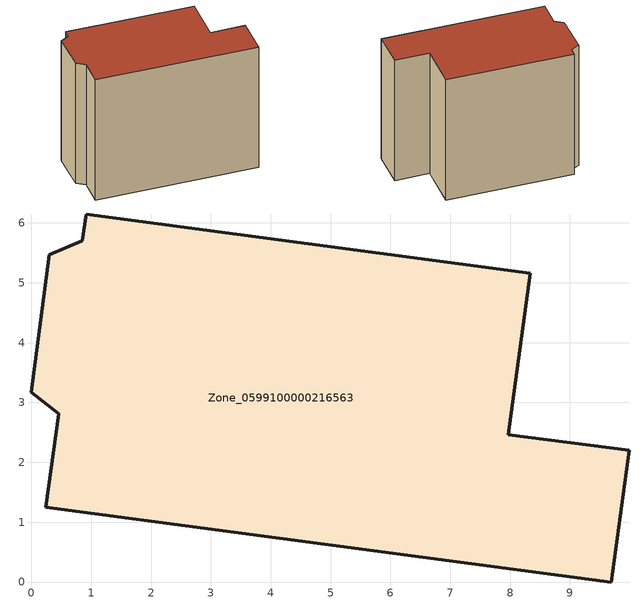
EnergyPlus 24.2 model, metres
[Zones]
Zone_0599100000216563
 floor ground (C_G): 0.3,5.47 0.85,5.7 0.92,6.15 8.34,5.16 7.97,2.46 9.99,2.2 9.69,0 0.24,1.25 0.46,2.81 0,3.17 z2.56
 wall outside (C_F): 0.85,5.7 0.3,5.47 0,3.17 0.46,2.81 0.24,1.25 9.69,0 9.99,2.2 7.97,2.46 8.34,5.16 0.92,6.15 0.85,5.7 z2.56:10.59
 roof outside (C_R): 7.97,2.46 8.34,5.16 0.92,6.15 0.85,5.7 0.3,5.47 0,3.17 0.46,2.81 0.24,1.25 9.69,0 9.99,2.2 z10.59
[BUILDING]
Pand.0599100000216563: North Axis=0; Terrain=City; Loads Convergence Tolerance Value=0.04; Temperature Convergence Tolerance Value=0.4; Solar Distribution=FullExterior; Maximum Number of Warmup Days=25; Minimum Number of Warmup Days=1
[Site:Location]
Rotterdam.The.Hague.AP_ZH_NLD Design_Conditions: Latitude=51.96; Longitude=4.45; Time Zone=1; Elevation=-4.5
[SITE:GROUNDTEMPERATURE:BUILDINGSURFACE]
18, 18, 18, 18, 18, 18, 18, 18, 18, 18, 18, 18
[MATERIAL] Thermal Absorptance=0.9; Solar Absorptance=0.7; Visible Absorptance=0.7
Name | Roughness | Thickness | Conductivity | Density | Specific Heat
G.TC.1946 | MediumSmooth | 0.15 | 1 | 540 | 1210
F.TC.1946 | Rough | 0.3 | 0.857143 | 1920 | 840
R.TC.1946 | MediumRough | 0.2 | 0.909091 | 1500 | 1000
[CONSTRUCTION]
C_G: G.TC.1946
C_F: F.TC.1946
C_R: R.TC.1946
[ZONE]
Zone_0599100000216563: Type=1; Multiplier=1; Ceiling Height=Autocalculate; Volume=Autocalculate; Floor Area=autocalculate; Part of Total Floor Area=Yes
[ZONEINFILTRATION:DESIGNFLOWRATE]
Infil_Zone_0599100000216563: Zone or ZoneList or Space or SpaceList=Zone_0599100000216563; Schedule=AlwaysOn; Design Flow Rate Calculation Method=Flow/Area; Flow Rate per Floor Area=0.003; Constant Term Coefficient=1; Temperature Term Coefficient=0; Velocity Term Coefficient=0; Velocity Squared Term Coefficient=0
[HVACTEMPLATE:ZONE:IDEALLOADSAIRSYSTEM]
Zone_0599100000216563: Maximum Heating Supply Air Temperature=50; Minimum Cooling Supply Air Temperature=13; Maximum Heating Supply Air Humidity Ratio=0.0156; Minimum Cooling Supply Air Humidity Ratio=0.0077; Heating Limit=NoLimit; Cooling Limit=NoLimit; Dehumidification Control Type=ConstantSensibleHeatRatio; Cooling Sensible Heat Ratio=0.7; Dehumidification Setpoint=60; Humidification Control Type=None; Humidification Setpoint=30; Outdoor Air Method=None; Outdoor Air Flow Rate per Person=0.00944; Outdoor Air Flow Rate per Zone Floor Area=0; Outdoor Air Flow Rate per Zone=0; Demand Controlled Ventilation Type=None; Outdoor Air Economizer Type=NoEconomizer; Heat Recovery Type=None; Sensible Heat Recovery Effectiveness=0.7; Latent Heat Recovery Effectiveness=0.65
[ZONECONTROL:THERMOSTAT]
ThermostatControl_Zone_0599100000216563: Zone or ZoneList=Zone_0599100000216563; Control Type Schedule=DualSetpointControlType; Control 1=Thermostat_Zone_0599100000216563; Temperature Difference Between Cutout And Setpoint=0
[THERMOSTATSETPOINT:DUALSETPOINT]
Thermostat_Zone_0599100000216563: Heating Setpoint Temperature Schedule=HeatingSetpoint_Zone_0599100000216563; Cooling Setpoint Temperature Schedule=CoolingSetpoint_Zone_0599100000216563
[SCHEDULE:COMPACT]
HeatingSetpoint_Zone_0599100000216563: Through: 12/31, For: AllDays, Until: 24:00, 21
CoolingSetpoint_Zone_0599100000216563: Through: 12/31, For: AllDays, Until: 24:00, 24
DualSetpointControlType: Through: 12/31, For: AllDays, Until: 24:00, 4
AlwaysOn: Through: 12/31, For: AllDays, Until: 24:00, 1
